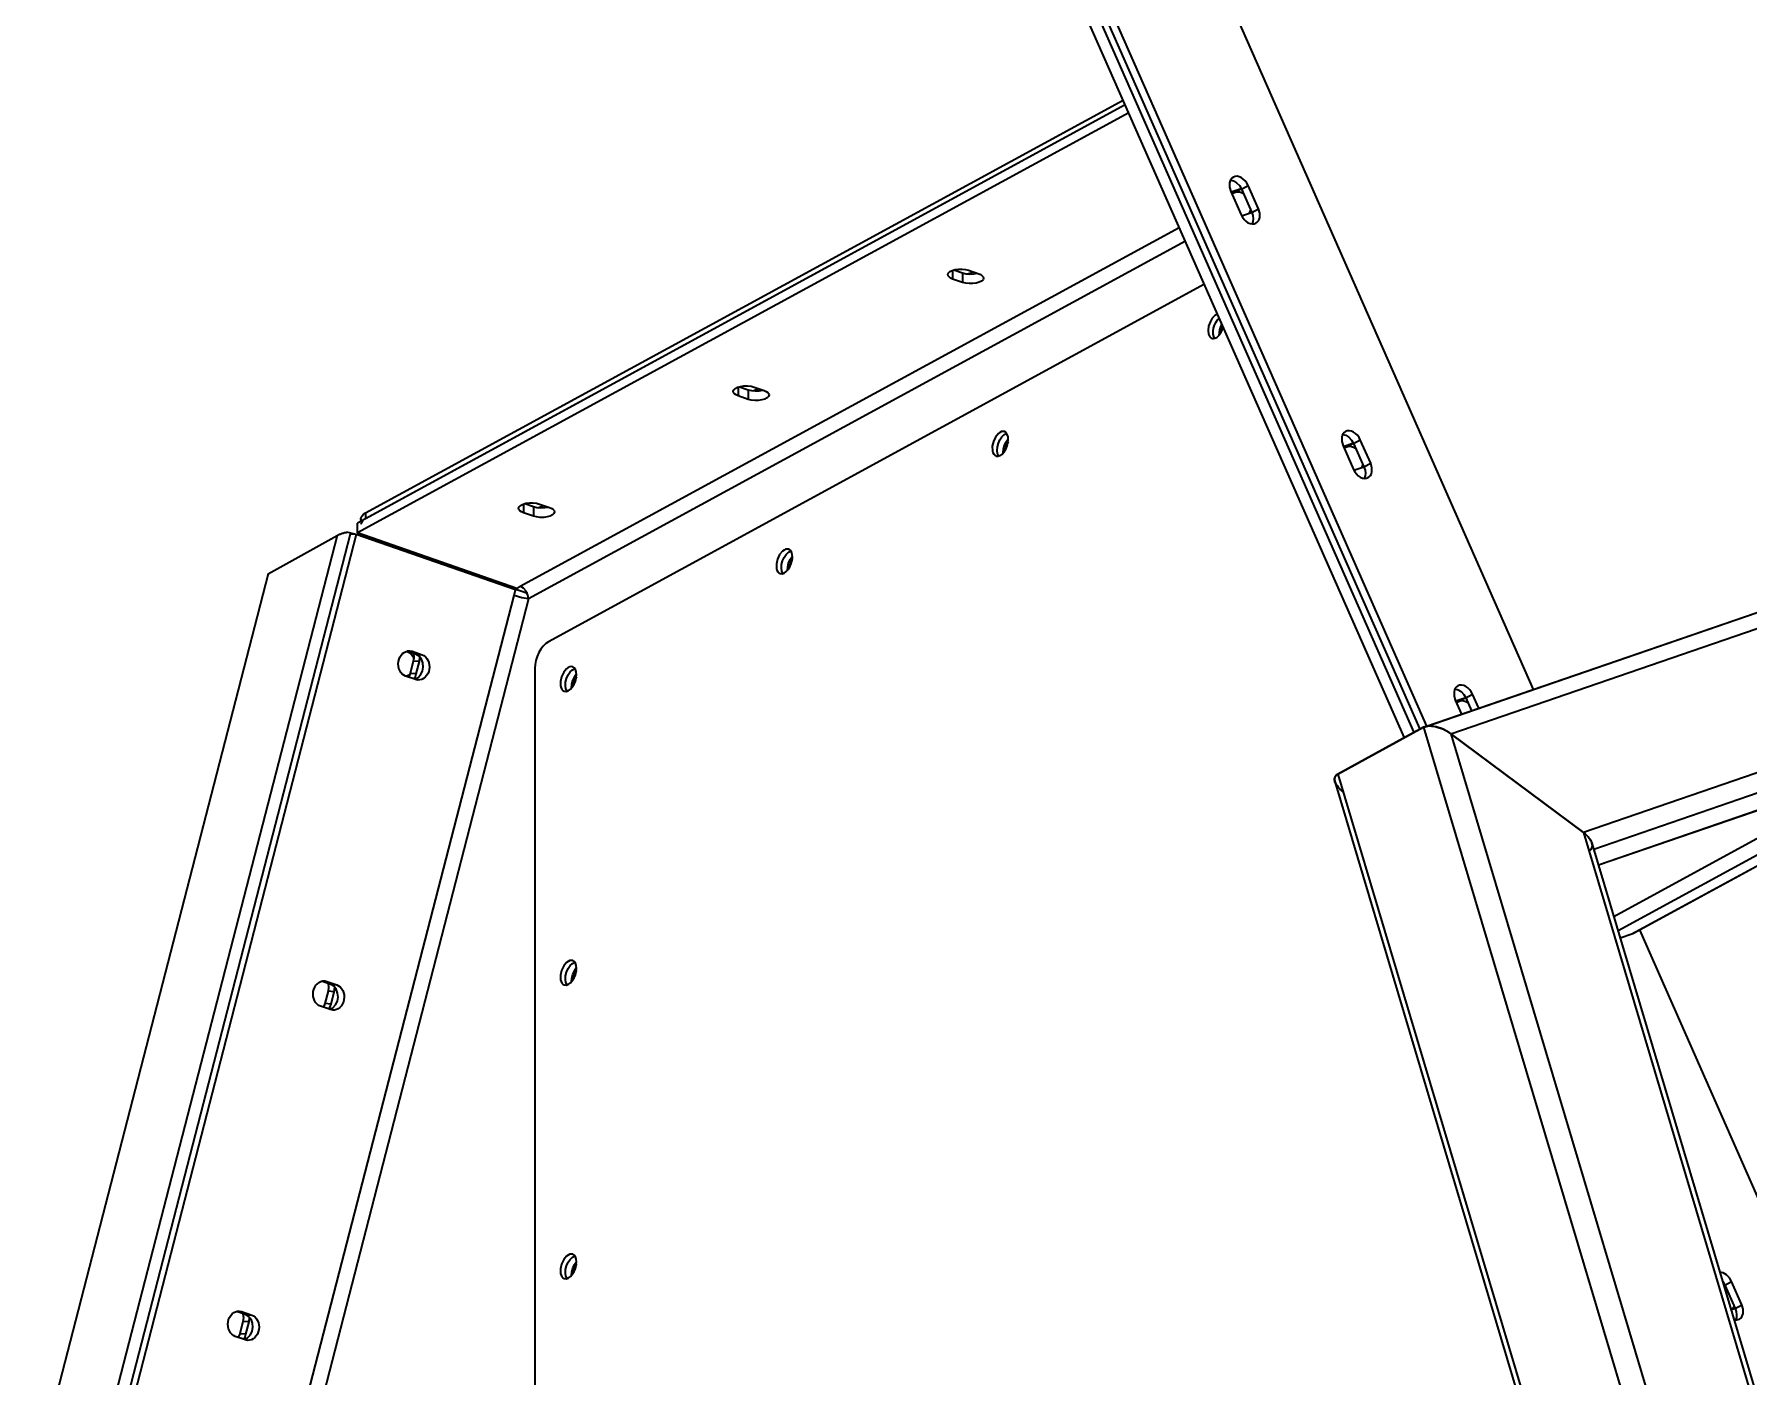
# Model space of a CAD drawing. Header units: millimetres. Extents: x 0 to 594, y 0 to 420.
# Drawn here: x 204.99 to 220.96, y 333.1 to 345.61 of the extents above; entities that cross this region are included whole.
import ezdxf

# ---------------------------------------------------------------- set-up
doc = ezdxf.new("R2010")
doc.units = ezdxf.units.MM

msp = doc.modelspace()

# ---------------------------------------------------------------- linework, layer by layer
at = {"color": 1, "lineweight": 35}
for p, q in [((217.849, 339.107), (208.867, 359.467)), ((217.903, 339.137), (208.951, 359.43)), ((217.967, 339.166), (209.013, 359.464)), ((217.757, 339.057), (209.227, 358.394)), ((215.522, 347.296), (218.958, 339.507)), ((215.156, 344.953), (208.002, 341.056)), ((215.188, 344.881), (208.002, 340.966)), ((208.078, 341.152), (215.137, 344.997)), ((215.156, 344.953), (208.078, 341.098)), ((216.133, 344.245), (216.128, 344.227)), ((216.128, 344.227), (216.128, 344.188)), ((216.14, 344.26), (216.133, 344.245)), ((216.137, 344.254), (216.166, 344.246)), ((216.15, 344.272), (216.14, 344.26)), ((216.163, 344.281), (216.15, 344.272)), ((216.179, 344.287), (216.163, 344.281)), ((216.166, 344.246), (216.194, 344.228)), ((216.198, 344.288), (216.179, 344.287)), ((216.194, 344.228), (216.219, 344.201)), ((216.218, 344.284), (216.198, 344.288)), ((216.237, 344.276), (216.218, 344.284)), ((216.256, 344.262), (216.237, 344.276)), ((216.274, 344.245), (216.256, 344.262)), ((216.288, 344.225), (216.274, 344.245)), ((216.3, 344.203), (216.288, 344.225)), ((216.128, 344.188), (216.14, 344.148)), ((216.14, 344.148), (216.236, 343.929)), ((216.237, 344.171), (216.143, 344.139)), ((216.148, 344.128), (216.184, 344.14)), ((216.238, 344.17), (216.184, 344.14)), ((216.184, 344.14), (216.201, 344.144)), ((216.201, 344.144), (216.219, 344.142)), ((216.219, 344.201), (216.238, 344.169)), ((216.219, 344.142), (216.238, 344.137)), ((216.238, 344.169), (216.3, 344.203)), ((216.238, 344.169), (216.334, 343.95)), ((216.238, 344.137), (216.257, 344.127)), ((216.397, 343.984), (216.3, 344.203)), ((216.236, 343.929), (216.248, 343.907)), ((216.24, 343.92), (216.333, 343.952)), ((216.248, 343.907), (216.263, 343.887)), ((216.318, 343.959), (216.31, 343.945)), ((216.323, 343.975), (216.318, 343.959)), ((216.334, 343.95), (216.397, 343.984)), ((216.334, 343.95), (216.344, 343.922)), ((216.344, 343.922), (216.348, 343.893)), ((216.409, 343.944), (216.397, 343.984)), ((216.404, 343.887), (216.409, 343.905)), ((216.409, 343.905), (216.409, 343.944)), ((209.519, 340.468), (215.659, 343.812)), ((216.263, 343.887), (216.28, 343.87)), ((216.28, 343.87), (216.299, 343.856)), ((216.299, 343.856), (216.319, 343.848)), ((216.319, 343.848), (216.339, 343.844)), ((216.345, 343.867), (216.337, 343.844)), ((216.339, 343.844), (216.357, 343.845)), ((216.348, 343.893), (216.345, 343.867)), ((216.357, 343.845), (216.374, 343.851)), ((216.374, 343.851), (216.386, 343.86)), ((216.386, 343.86), (216.397, 343.872)), ((216.397, 343.872), (216.404, 343.887)), ((215.716, 343.683), (209.597, 340.35)), ((215.893, 343.282), (209.781, 339.952)), ((213.503, 343.372), (213.507, 343.387)), ((213.506, 343.361), (213.503, 343.372)), ((213.514, 343.35), (213.506, 343.361)), ((213.507, 343.387), (213.521, 343.4)), ((213.529, 343.34), (213.514, 343.35)), ((213.521, 343.4), (213.543, 343.411)), ((213.548, 343.331), (213.529, 343.34)), ((213.543, 343.411), (213.571, 343.419)), ((213.548, 343.413), (213.548, 343.331)), ((213.641, 343.299), (213.548, 343.331)), ((213.56, 343.417), (213.641, 343.389)), ((213.571, 343.419), (213.603, 343.424)), ((213.603, 343.424), (213.636, 343.424)), ((213.636, 343.424), (213.669, 343.421)), ((213.641, 343.389), (213.673, 343.381)), ((213.641, 343.389), (213.641, 343.299)), ((213.67, 343.291), (213.641, 343.299)), ((213.669, 343.421), (213.697, 343.413)), ((213.703, 343.288), (213.67, 343.291)), ((213.673, 343.381), (213.708, 343.377)), ((213.686, 343.379), (213.726, 343.393)), ((213.697, 343.413), (213.791, 343.38)), ((213.736, 343.288), (213.703, 343.288)), ((213.708, 343.377), (213.745, 343.379)), ((213.726, 343.393), (213.726, 343.403)), ((213.726, 343.393), (213.737, 343.399)), ((213.768, 343.293), (213.736, 343.288)), ((213.745, 343.379), (213.778, 343.385)), ((213.796, 343.301), (213.768, 343.293)), ((213.791, 343.38), (213.81, 343.372)), ((213.818, 343.312), (213.796, 343.301)), ((213.81, 343.372), (213.824, 343.362)), ((213.832, 343.325), (213.818, 343.312)), ((213.824, 343.362), (213.833, 343.351)), ((213.836, 343.34), (213.832, 343.325)), ((213.833, 343.351), (213.836, 343.34)), ((215.966, 342.965), (215.946, 342.93)), ((215.99, 342.991), (215.966, 342.965)), ((216.015, 343.005), (215.99, 342.991)), ((215.999, 342.927), (216.014, 342.95)), ((216.014, 342.95), (216.031, 342.969)), ((215.933, 342.891), (215.928, 342.852)), ((215.928, 342.852), (215.932, 342.818)), ((215.932, 342.818), (215.944, 342.792)), ((215.946, 342.93), (215.933, 342.891)), ((215.944, 342.792), (215.953, 342.783)), ((215.975, 342.844), (215.979, 342.872)), ((215.975, 342.818), (215.975, 342.844)), ((215.98, 342.796), (215.975, 342.818)), ((215.979, 342.872), (215.987, 342.901)), ((215.989, 342.778), (215.98, 342.796)), ((215.987, 342.901), (215.999, 342.927)), ((215.992, 342.779), (216.008, 342.786)), ((216.008, 342.786), (216.023, 342.799)), ((216.023, 342.799), (216.038, 342.815)), ((216.032, 342.807), (216.033, 342.832)), ((216.033, 342.832), (216.038, 342.859)), ((216.038, 342.859), (216.046, 342.885)), ((216.038, 342.815), (216.051, 342.835)), ((216.046, 342.885), (216.057, 342.909)), ((216.053, 342.861), (216.047, 342.829)), ((216.051, 342.835), (216.07, 342.881)), ((216.065, 342.892), (216.053, 342.861)), ((215.953, 342.783), (215.963, 342.778)), ((215.963, 342.778), (215.977, 342.776)), ((215.977, 342.776), (215.992, 342.779)), ((211.508, 342.298), (211.522, 342.311)), ((211.522, 342.311), (211.544, 342.322)), ((211.544, 342.322), (211.572, 342.331)), ((211.549, 342.324), (211.549, 342.243)), ((211.561, 342.328), (211.642, 342.3)), ((211.572, 342.331), (211.603, 342.335)), ((211.603, 342.335), (211.637, 342.335)), ((211.637, 342.335), (211.67, 342.332)), ((211.67, 342.332), (211.698, 342.324)), ((211.698, 342.324), (211.792, 342.292)), ((211.727, 342.304), (211.727, 342.314)), ((211.727, 342.304), (211.738, 342.31)), ((211.503, 342.283), (211.508, 342.298)), ((211.506, 342.272), (211.503, 342.283)), ((211.515, 342.261), (211.506, 342.272)), ((211.53, 342.251), (211.515, 342.261)), ((211.549, 342.243), (211.53, 342.251)), ((211.642, 342.21), (211.549, 342.243)), ((211.642, 342.3), (211.674, 342.292)), ((211.642, 342.3), (211.642, 342.21)), ((211.671, 342.202), (211.642, 342.21)), ((211.704, 342.199), (211.671, 342.202)), ((211.674, 342.292), (211.709, 342.289)), ((211.687, 342.29), (211.727, 342.304)), ((211.737, 342.199), (211.704, 342.199)), ((211.709, 342.289), (211.746, 342.29)), ((211.769, 342.204), (211.737, 342.199)), ((211.746, 342.29), (211.779, 342.296)), ((211.797, 342.212), (211.769, 342.204)), ((211.792, 342.292), (211.811, 342.283)), ((211.819, 342.223), (211.797, 342.212)), ((211.811, 342.283), (211.825, 342.273)), ((211.832, 342.236), (211.819, 342.223)), ((211.825, 342.273), (211.834, 342.262)), ((211.837, 342.251), (211.832, 342.236)), ((211.834, 342.262), (211.837, 342.251)), ((213.947, 341.859), (213.927, 341.818)), ((213.974, 341.891), (213.947, 341.859)), ((213.989, 341.902), (213.974, 341.891)), ((213.974, 341.801), (213.989, 341.834)), ((214.003, 341.909), (213.989, 341.902)), ((213.989, 341.834), (214.007, 341.861)), ((214.017, 341.911), (214.003, 341.909)), ((214.007, 341.861), (214.029, 341.881)), ((214.031, 341.909), (214.017, 341.911)), ((214.029, 341.881), (214.051, 341.893)), ((214.045, 341.9), (214.031, 341.909)), ((214.057, 341.884), (214.045, 341.9)), ((214.047, 341.815), (214.066, 341.843)), ((214.064, 341.862), (214.057, 341.884)), ((214.063, 341.806), (214.066, 341.836)), ((214.066, 341.836), (214.064, 341.862)), ((217.174, 341.857), (217.173, 341.818)), ((217.178, 341.874), (217.174, 341.857)), ((217.186, 341.889), (217.178, 341.874)), ((217.182, 341.883), (217.212, 341.876)), ((217.196, 341.901), (217.186, 341.889)), ((217.208, 341.91), (217.196, 341.901)), ((217.225, 341.916), (217.208, 341.91)), ((217.212, 341.876), (217.24, 341.857)), ((217.244, 341.918), (217.225, 341.916)), ((217.24, 341.857), (217.265, 341.831)), ((217.263, 341.914), (217.244, 341.918)), ((217.283, 341.905), (217.263, 341.914)), ((217.265, 341.831), (217.284, 341.799)), ((217.302, 341.892), (217.283, 341.905)), ((217.284, 341.799), (217.346, 341.833)), ((217.319, 341.875), (217.302, 341.892)), ((217.334, 341.855), (217.319, 341.875)), ((217.346, 341.833), (217.334, 341.855)), ((217.443, 341.614), (217.346, 341.833)), ((213.927, 341.818), (213.917, 341.773)), ((213.917, 341.773), (213.918, 341.731)), ((213.918, 341.731), (213.923, 341.714)), ((213.923, 341.714), (213.93, 341.699)), ((213.93, 341.699), (213.94, 341.689)), ((213.94, 341.689), (213.952, 341.682)), ((213.952, 341.682), (213.97, 341.68)), ((213.963, 341.734), (213.965, 341.767)), ((213.967, 341.705), (213.963, 341.734)), ((213.965, 341.767), (213.974, 341.801)), ((213.978, 341.682), (213.967, 341.705)), ((213.97, 341.68), (213.989, 341.686)), ((213.989, 341.686), (214.009, 341.7)), ((214.009, 341.7), (214.028, 341.721)), ((214.02, 341.712), (214.023, 341.746)), ((214.023, 341.746), (214.032, 341.781)), ((214.028, 341.721), (214.043, 341.747)), ((214.032, 341.781), (214.047, 341.815)), ((214.045, 341.777), (214.036, 341.733)), ((214.043, 341.747), (214.056, 341.776)), ((214.065, 341.816), (214.045, 341.777)), ((214.056, 341.776), (214.063, 341.806)), ((217.173, 341.818), (217.185, 341.777)), ((217.185, 341.777), (217.282, 341.558)), ((217.282, 341.801), (217.189, 341.769)), ((217.194, 341.758), (217.229, 341.77)), ((217.283, 341.799), (217.229, 341.77)), ((217.229, 341.77), (217.246, 341.773)), ((217.246, 341.773), (217.265, 341.772)), ((217.265, 341.772), (217.284, 341.766)), ((217.284, 341.799), (217.38, 341.58)), ((217.284, 341.766), (217.302, 341.756)), ((217.282, 341.558), (217.294, 341.536)), ((217.286, 341.55), (217.379, 341.582)), ((217.294, 341.536), (217.309, 341.516)), ((217.309, 341.516), (217.326, 341.499)), ((217.364, 341.588), (217.356, 341.574)), ((217.369, 341.605), (217.364, 341.588)), ((217.38, 341.58), (217.443, 341.614)), ((217.38, 341.58), (217.39, 341.551)), ((217.39, 341.551), (217.393, 341.523)), ((217.393, 341.523), (217.391, 341.496)), ((217.442, 341.502), (217.45, 341.517)), ((217.454, 341.573), (217.443, 341.614)), ((217.45, 341.517), (217.454, 341.534)), ((217.454, 341.534), (217.454, 341.573)), ((217.326, 341.499), (217.345, 341.486)), ((217.345, 341.486), (217.365, 341.477)), ((217.365, 341.477), (217.384, 341.473)), ((217.391, 341.496), (217.383, 341.474)), ((217.384, 341.473), (217.403, 341.475)), ((217.403, 341.475), (217.42, 341.481)), ((217.42, 341.481), (217.432, 341.49)), ((217.432, 341.49), (217.442, 341.502)), ((209.504, 341.195), (209.509, 341.209)), ((209.507, 341.183), (209.504, 341.195)), ((209.509, 341.209), (209.523, 341.222)), ((209.523, 341.222), (209.545, 341.234)), ((209.545, 341.234), (209.572, 341.242)), ((209.549, 341.235), (209.549, 341.154)), ((209.562, 341.239), (209.643, 341.211)), ((209.572, 341.242), (209.604, 341.246)), ((209.604, 341.246), (209.638, 341.247)), ((209.638, 341.247), (209.671, 341.243)), ((209.643, 341.211), (209.675, 341.203)), ((209.643, 341.211), (209.643, 341.121)), ((209.671, 341.243), (209.699, 341.235)), ((209.675, 341.203), (209.71, 341.2)), ((209.688, 341.201), (209.728, 341.215)), ((209.699, 341.235), (209.793, 341.203)), ((209.71, 341.2), (209.747, 341.201)), ((209.728, 341.215), (209.728, 341.226)), ((209.728, 341.215), (209.739, 341.222)), ((209.747, 341.201), (209.78, 341.207)), ((209.793, 341.203), (209.812, 341.194)), ((209.812, 341.194), (209.826, 341.185)), ((208.002, 340.966), (208.002, 341.056)), ((208.034, 341.097), (208.037, 341.112)), ((208.039, 341.077), (208.034, 341.097)), ((208.034, 341.097), (208.034, 341.074)), ((208.037, 341.058), (208.034, 341.043)), ((208.037, 341.112), (208.045, 341.126)), ((208.045, 341.072), (208.037, 341.058)), ((208.045, 341.126), (208.059, 341.14)), ((208.059, 341.086), (208.045, 341.072)), ((208.059, 341.14), (208.078, 341.152)), ((208.078, 341.098), (208.059, 341.086)), ((208.078, 341.152), (208.078, 341.098)), ((209.516, 341.172), (209.507, 341.183)), ((209.531, 341.162), (209.516, 341.172)), ((209.549, 341.154), (209.531, 341.162)), ((209.643, 341.121), (209.549, 341.154)), ((209.672, 341.114), (209.643, 341.121)), ((209.705, 341.11), (209.672, 341.114)), ((209.738, 341.11), (209.705, 341.11)), ((209.77, 341.115), (209.738, 341.11)), ((209.798, 341.123), (209.77, 341.115)), ((209.82, 341.134), (209.798, 341.123)), ((209.833, 341.147), (209.82, 341.134)), ((209.826, 341.185), (209.835, 341.174)), ((209.838, 341.162), (209.833, 341.147)), ((209.835, 341.174), (209.838, 341.162)), ((207.814, 340.942), (205.496, 331.96)), ((207.934, 340.955), (205.603, 331.923)), ((207.991, 340.951), (205.657, 331.904)), ((207.172, 340.585), (207.814, 340.942)), ((207.814, 340.942), (207.819, 340.945)), ((207.819, 340.945), (207.824, 340.947)), ((207.824, 340.947), (207.83, 340.95)), ((207.83, 340.95), (207.836, 340.953)), ((207.836, 340.953), (207.842, 340.955)), ((207.842, 340.955), (207.848, 340.958)), ((207.848, 340.958), (207.854, 340.96)), ((207.854, 340.96), (207.861, 340.962)), ((207.861, 340.962), (207.868, 340.964)), ((207.868, 340.964), (207.874, 340.966)), ((207.874, 340.966), (207.881, 340.968)), ((207.881, 340.968), (207.888, 340.97)), ((207.888, 340.97), (207.896, 340.971)), ((207.896, 340.971), (207.903, 340.973)), ((208.002, 340.949), (207.903, 340.973)), ((207.991, 340.951), (207.934, 340.955)), ((209.475, 340.434), (207.991, 340.951)), ((209.486, 340.449), (208.002, 340.966)), ((208.095, 340.921), (208.002, 340.949)), ((208.026, 340.943), (208.034, 340.955)), ((208.062, 340.932), (208.07, 340.943)), ((208.094, 340.915), (208.095, 340.921)), ((209.586, 340.402), (208.095, 340.921)), ((211.916, 340.722), (211.906, 340.677)), ((211.936, 340.764), (211.916, 340.722)), ((211.962, 340.796), (211.936, 340.764)), ((211.977, 340.806), (211.962, 340.796)), ((211.963, 340.706), (211.977, 340.738)), ((211.992, 340.813), (211.977, 340.806)), ((211.977, 340.738), (211.996, 340.766)), ((212.006, 340.815), (211.992, 340.813)), ((211.996, 340.766), (212.017, 340.786)), ((212.019, 340.813), (212.006, 340.815)), ((212.017, 340.786), (212.04, 340.797)), ((212.034, 340.804), (212.019, 340.813)), ((212.02, 340.686), (212.035, 340.719)), ((212.053, 340.721), (212.033, 340.681)), ((212.045, 340.788), (212.034, 340.804)), ((212.035, 340.719), (212.054, 340.747)), ((212.044, 340.68), (212.052, 340.711)), ((212.052, 340.766), (212.045, 340.788)), ((212.055, 340.741), (212.052, 340.766)), ((212.052, 340.711), (212.055, 340.741)), ((207.172, 340.585), (204.992, 332.136)), ((211.906, 340.677), (211.907, 340.635)), ((211.907, 340.635), (211.911, 340.618)), ((211.911, 340.618), (211.919, 340.604)), ((211.919, 340.604), (211.928, 340.593)), ((211.928, 340.593), (211.94, 340.586)), ((211.94, 340.586), (211.958, 340.585)), ((211.952, 340.638), (211.954, 340.671)), ((211.956, 340.609), (211.952, 340.638)), ((211.954, 340.671), (211.963, 340.706)), ((211.966, 340.586), (211.956, 340.609)), ((211.958, 340.585), (211.978, 340.591)), ((211.978, 340.591), (211.998, 340.605)), ((211.998, 340.605), (212.016, 340.625)), ((212.009, 340.616), (212.011, 340.65)), ((212.011, 340.65), (212.02, 340.686)), ((212.016, 340.625), (212.032, 340.651)), ((212.033, 340.681), (212.024, 340.638)), ((212.032, 340.651), (212.044, 340.68)), ((209.462, 340.382), (209.475, 340.434)), ((209.519, 340.468), (209.486, 340.449)), ((209.549, 340.45), (209.519, 340.468)), ((209.574, 340.422), (209.549, 340.45)), ((209.591, 340.387), (209.574, 340.422)), ((217.949, 339.16), (221.83, 340.495)), ((217.964, 339.164), (221.818, 340.49)), ((218.19, 339.094), (221.982, 340.399)), ((206.868, 330.33), (209.462, 340.382)), ((209.597, 340.35), (207, 330.285)), ((209.534, 340.361), (209.462, 340.382)), ((209.597, 340.35), (209.534, 340.361)), ((209.597, 340.35), (209.591, 340.387)), ((219.747, 337.261), (225.143, 340.2)), ((219.877, 337.23), (225.179, 340.118)), ((219.886, 337.234), (225.179, 340.117)), ((209.733, 339.912), (209.711, 339.884)), ((209.756, 339.935), (209.733, 339.912)), ((209.781, 339.952), (209.756, 339.935)), ((208.383, 339.746), (208.385, 339.768)), ((208.385, 339.768), (208.39, 339.789)), ((208.39, 339.789), (208.398, 339.809)), ((208.398, 339.809), (208.409, 339.826)), ((208.409, 339.826), (208.422, 339.841)), ((208.422, 339.841), (208.438, 339.853)), ((208.438, 339.853), (208.455, 339.862)), ((208.455, 339.862), (208.472, 339.866)), ((208.46, 339.863), (208.466, 339.861)), ((208.547, 339.835), (208.462, 339.864)), ((208.466, 339.861), (208.485, 339.851)), ((208.471, 339.861), (208.466, 339.861)), ((208.47, 339.866), (208.511, 339.863)), ((208.472, 339.866), (208.49, 339.867)), ((208.485, 339.851), (208.503, 339.836)), ((208.49, 339.867), (208.511, 339.863)), ((208.523, 339.772), (208.494, 339.656)), ((208.503, 339.836), (208.517, 339.817)), ((208.511, 339.863), (208.604, 339.83)), ((208.517, 339.817), (208.527, 339.794)), ((208.528, 339.807), (208.523, 339.772)), ((208.581, 339.767), (208.523, 339.772)), ((208.524, 339.843), (208.528, 339.807)), ((208.576, 339.818), (208.547, 339.835)), ((208.547, 339.835), (208.604, 339.83)), ((208.551, 339.652), (208.581, 339.767)), ((208.598, 339.79), (208.576, 339.818)), ((208.581, 339.767), (208.585, 339.808)), ((208.612, 339.755), (208.598, 339.79)), ((208.604, 339.83), (208.621, 339.822)), ((208.615, 339.716), (208.612, 339.755)), ((208.621, 339.822), (208.636, 339.811)), ((208.636, 339.811), (208.649, 339.796)), ((208.649, 339.796), (208.659, 339.779)), ((208.659, 339.779), (208.667, 339.759)), ((208.667, 339.759), (208.672, 339.738)), ((209.665, 339.778), (209.658, 339.74)), ((209.677, 339.815), (209.665, 339.778)), ((209.692, 339.851), (209.677, 339.815)), ((209.711, 339.884), (209.692, 339.851)), ((208.384, 339.724), (208.383, 339.746)), ((208.389, 339.703), (208.384, 339.724)), ((208.396, 339.683), (208.389, 339.703)), ((208.407, 339.666), (208.396, 339.683)), ((208.42, 339.651), (208.407, 339.666)), ((208.435, 339.64), (208.42, 339.651)), ((208.451, 339.632), (208.435, 339.64)), ((208.545, 339.599), (208.451, 339.632)), ((208.475, 339.637), (208.458, 339.63)), ((208.491, 339.649), (208.475, 339.637)), ((208.494, 339.656), (208.481, 339.625)), ((208.551, 339.652), (208.494, 339.656)), ((208.529, 339.605), (208.542, 339.627)), ((208.536, 339.602), (208.567, 339.617)), ((208.542, 339.627), (208.551, 339.652)), ((208.565, 339.595), (208.545, 339.599)), ((208.583, 339.596), (208.565, 339.595)), ((208.567, 339.617), (208.591, 339.643)), ((208.601, 339.6), (208.583, 339.596)), ((208.591, 339.643), (208.608, 339.677)), ((208.618, 339.609), (208.601, 339.6)), ((208.608, 339.677), (208.615, 339.716)), ((208.633, 339.621), (208.618, 339.609)), ((208.647, 339.636), (208.633, 339.621)), ((208.658, 339.653), (208.647, 339.636)), ((208.666, 339.673), (208.658, 339.653)), ((208.671, 339.694), (208.666, 339.673)), ((208.673, 339.716), (208.671, 339.694)), ((208.672, 339.738), (208.673, 339.716)), ((209.658, 339.74), (209.656, 339.704)), ((209.656, 339.704), (209.656, 330.981)), ((209.904, 339.626), (209.894, 339.581)), ((209.924, 339.668), (209.904, 339.626)), ((209.951, 339.7), (209.924, 339.668)), ((209.942, 339.576), (209.951, 339.61)), ((209.965, 339.711), (209.951, 339.7)), ((209.951, 339.61), (209.966, 339.642)), ((209.98, 339.717), (209.965, 339.711)), ((209.966, 339.642), (209.984, 339.67)), ((209.994, 339.72), (209.98, 339.717)), ((209.984, 339.67), (210.006, 339.69)), ((210.008, 339.717), (209.994, 339.72)), ((210.006, 339.69), (210.028, 339.701)), ((210.022, 339.708), (210.008, 339.717)), ((210.009, 339.59), (210.024, 339.623)), ((210.034, 339.692), (210.022, 339.708)), ((210.042, 339.625), (210.022, 339.585)), ((210.024, 339.623), (210.043, 339.652)), ((210.033, 339.585), (210.04, 339.615)), ((210.041, 339.671), (210.034, 339.692)), ((210.04, 339.615), (210.043, 339.645)), ((210.043, 339.645), (210.041, 339.671)), ((209.894, 339.581), (209.895, 339.54)), ((209.895, 339.54), (209.9, 339.522)), ((209.9, 339.522), (209.907, 339.508)), ((209.907, 339.508), (209.917, 339.497)), ((209.917, 339.497), (209.929, 339.491)), ((209.929, 339.491), (209.947, 339.489)), ((209.94, 339.542), (209.942, 339.576)), ((209.944, 339.513), (209.94, 339.542)), ((209.955, 339.491), (209.944, 339.513)), ((209.947, 339.489), (209.966, 339.495)), ((209.966, 339.495), (209.986, 339.509)), ((209.986, 339.509), (210.004, 339.53)), ((209.997, 339.52), (210, 339.555)), ((210, 339.555), (210.009, 339.59)), ((210.004, 339.53), (210.02, 339.555)), ((210.022, 339.585), (210.013, 339.542)), ((210.02, 339.555), (210.033, 339.585)), ((218.224, 339.504), (218.219, 339.486)), ((218.219, 339.486), (218.219, 339.448)), ((218.219, 339.448), (218.231, 339.407)), ((218.231, 339.519), (218.224, 339.504)), ((218.228, 339.513), (218.257, 339.505)), ((218.242, 339.531), (218.231, 339.519)), ((218.254, 339.54), (218.242, 339.531)), ((218.271, 339.546), (218.254, 339.54)), ((218.257, 339.505), (218.286, 339.487)), ((218.289, 339.547), (218.271, 339.546)), ((218.286, 339.487), (218.31, 339.46)), ((218.309, 339.543), (218.289, 339.547)), ((218.329, 339.535), (218.309, 339.543)), ((218.31, 339.46), (218.329, 339.428)), ((218.348, 339.522), (218.329, 339.535)), ((218.329, 339.428), (218.392, 339.462)), ((218.365, 339.505), (218.348, 339.522)), ((218.38, 339.484), (218.365, 339.505)), ((218.392, 339.462), (218.38, 339.484)), ((218.449, 339.332), (218.392, 339.462)), ((218.231, 339.407), (218.288, 339.277)), ((218.328, 339.43), (218.235, 339.398)), ((218.24, 339.387), (218.275, 339.4)), ((218.329, 339.429), (218.275, 339.4)), ((218.275, 339.4), (218.292, 339.403)), ((218.292, 339.403), (218.31, 339.402)), ((218.31, 339.402), (218.329, 339.396)), ((218.329, 339.428), (218.382, 339.309)), ((218.329, 339.396), (218.348, 339.386)), ((217.936, 339.155), (217.136, 338.719)), ((217.136, 338.719), (217.936, 339.155)), ((217.948, 339.16), (217.936, 339.155)), ((217.936, 339.155), (217.937, 339.155)), ((217.936, 339.155), (221.603, 326.865)), ((217.937, 339.155), (217.938, 339.156)), ((217.938, 339.156), (217.939, 339.156)), ((217.939, 339.156), (217.94, 339.157)), ((217.939, 339.156), (217.939, 339.156)), ((217.94, 339.157), (217.941, 339.157)), ((217.941, 339.157), (217.942, 339.158)), ((217.942, 339.158), (217.943, 339.158)), ((217.943, 339.158), (217.944, 339.158)), ((217.944, 339.158), (217.945, 339.159)), ((217.945, 339.159), (217.946, 339.159)), ((217.946, 339.159), (217.947, 339.16)), ((217.947, 339.16), (217.948, 339.16)), ((217.962, 339.164), (217.948, 339.16)), ((217.948, 339.16), (217.949, 339.16)), ((217.949, 339.16), (217.962, 339.164)), ((217.978, 339.166), (217.962, 339.164)), ((217.962, 339.164), (217.976, 339.166)), ((217.976, 339.166), (217.992, 339.167)), ((217.995, 339.167), (217.978, 339.166)), ((217.992, 339.167), (218.008, 339.166)), ((218.013, 339.166), (217.995, 339.167)), ((218.008, 339.166), (218.026, 339.164)), ((218.032, 339.163), (218.013, 339.166)), ((218.026, 339.164), (218.044, 339.161)), ((218.052, 339.159), (218.032, 339.163)), ((218.044, 339.161), (218.063, 339.157)), ((218.072, 339.154), (218.052, 339.159)), ((218.063, 339.157), (218.082, 339.151)), ((218.093, 339.147), (218.072, 339.154)), ((218.082, 339.151), (218.101, 339.144)), ((218.113, 339.139), (218.093, 339.147)), ((218.101, 339.144), (218.12, 339.136)), ((218.134, 339.129), (218.113, 339.139)), ((218.12, 339.136), (218.138, 339.127)), ((218.153, 339.118), (218.134, 339.129)), ((218.138, 339.127), (218.156, 339.117)), ((218.172, 339.107), (218.153, 339.118)), ((218.156, 339.117), (218.174, 339.106)), ((222.497, 339.232), (219.424, 338.174)), ((218.19, 339.094), (218.172, 339.107)), ((218.174, 339.106), (218.19, 339.094)), ((219.424, 338.174), (218.19, 339.094)), ((218.19, 339.094), (219.424, 338.174)), ((218.19, 339.094), (221.825, 326.911)), ((219.521, 338.02), (222.462, 339.031)), ((217.108, 338.685), (217.107, 338.679)), ((217.107, 338.674), (217.108, 338.685)), ((217.107, 338.679), (217.107, 338.674)), ((217.107, 338.674), (217.107, 338.668)), ((217.107, 338.662), (217.107, 338.674)), ((217.107, 338.668), (217.107, 338.662)), ((217.107, 338.662), (217.109, 338.655)), ((217.11, 338.649), (217.107, 338.662)), ((217.108, 338.685), (217.112, 338.695)), ((217.11, 338.69), (217.108, 338.685)), ((217.109, 338.655), (217.11, 338.649)), ((217.112, 338.695), (217.11, 338.69)), ((217.11, 338.649), (217.113, 338.642)), ((217.115, 338.635), (217.11, 338.649)), ((217.11, 338.649), (220.763, 326.407)), ((217.112, 338.695), (217.118, 338.704)), ((217.115, 338.7), (217.112, 338.695)), ((217.113, 338.642), (217.115, 338.635)), ((217.118, 338.704), (217.115, 338.7)), ((217.115, 338.635), (217.119, 338.629)), ((217.122, 338.622), (217.115, 338.635)), ((217.118, 338.704), (217.126, 338.712)), ((217.122, 338.709), (217.118, 338.704)), ((217.126, 338.712), (217.122, 338.709)), ((217.126, 338.712), (217.136, 338.719)), ((217.131, 338.716), (217.126, 338.712)), ((217.136, 338.719), (217.131, 338.716)), ((217.136, 338.719), (220.803, 326.429)), ((217.119, 338.629), (217.122, 338.622)), ((217.122, 338.622), (217.127, 338.615)), ((217.132, 338.608), (217.122, 338.622)), ((217.127, 338.615), (217.132, 338.608)), ((217.132, 338.608), (217.137, 338.601)), ((217.143, 338.594), (217.132, 338.608)), ((217.137, 338.601), (217.143, 338.594)), ((217.143, 338.594), (217.149, 338.587)), ((217.155, 338.58), (217.143, 338.594)), ((217.149, 338.587), (217.155, 338.58)), ((217.155, 338.58), (217.162, 338.573)), ((217.17, 338.566), (217.155, 338.58)), ((217.162, 338.573), (217.17, 338.566)), ((217.17, 338.566), (217.178, 338.56)), ((217.186, 338.553), (217.17, 338.566)), ((217.178, 338.56), (217.186, 338.553)), ((219.564, 337.874), (221.662, 338.596)), ((219.565, 337.873), (221.65, 338.59)), ((219.432, 338.168), (219.424, 338.174)), ((219.424, 338.174), (219.44, 338.161)), ((219.424, 338.174), (222.892, 326.552)), ((219.441, 338.161), (219.432, 338.168)), ((219.44, 338.161), (219.456, 338.147)), ((219.449, 338.154), (219.441, 338.161)), ((219.456, 338.147), (219.449, 338.154)), ((219.708, 337.392), (221.308, 338.264)), ((219.463, 338.14), (219.456, 338.147)), ((219.456, 338.147), (219.469, 338.133)), ((219.47, 338.133), (219.463, 338.14)), ((219.469, 338.133), (219.481, 338.119)), ((219.476, 338.125), (219.47, 338.133)), ((219.482, 338.118), (219.476, 338.125)), ((219.488, 338.012), (219.478, 338.005)), ((219.478, 338.005), (219.483, 338.008)), ((219.481, 338.119), (219.491, 338.105)), ((219.487, 338.111), (219.482, 338.118)), ((219.483, 338.008), (219.488, 338.012)), ((219.491, 338.103), (219.487, 338.111)), ((219.496, 338.02), (219.488, 338.012)), ((219.488, 338.012), (219.492, 338.015)), ((219.491, 338.105), (219.498, 338.091)), ((219.495, 338.096), (219.491, 338.103)), ((219.492, 338.015), (219.496, 338.02)), ((219.499, 338.089), (219.495, 338.096)), ((219.502, 338.029), (219.496, 338.02)), ((219.496, 338.02), (219.499, 338.024)), ((219.498, 338.091), (219.504, 338.077)), ((219.502, 338.082), (219.499, 338.089)), ((219.499, 338.024), (219.502, 338.029)), ((219.504, 338.075), (219.502, 338.082)), ((219.506, 338.04), (219.502, 338.029)), ((219.502, 338.029), (219.504, 338.034)), ((219.504, 338.077), (219.507, 338.064)), ((219.506, 338.069), (219.504, 338.075)), ((219.504, 338.075), (222.948, 326.532)), ((219.504, 338.034), (219.506, 338.039)), ((219.507, 338.062), (219.506, 338.069)), ((219.508, 338.052), (219.506, 338.04)), ((219.506, 338.039), (219.507, 338.045)), ((219.507, 338.064), (219.508, 338.052)), ((219.508, 338.056), (219.507, 338.062)), ((219.507, 338.045), (219.508, 338.05)), ((219.508, 338.05), (219.508, 338.056)), ((219.768, 337.193), (219.877, 337.23)), ((219.877, 337.23), (219.886, 337.234)), ((219.886, 337.234), (219.895, 337.24)), ((219.946, 337.267), (221.777, 333.115)), ((209.904, 336.89), (209.894, 336.845)), ((209.924, 336.932), (209.904, 336.89)), ((209.951, 336.964), (209.924, 336.932)), ((209.965, 336.974), (209.951, 336.964)), ((209.951, 336.874), (209.966, 336.906)), ((209.98, 336.981), (209.965, 336.974)), ((209.966, 336.906), (209.984, 336.934)), ((209.994, 336.983), (209.98, 336.981)), ((209.984, 336.934), (210.006, 336.954)), ((210.008, 336.981), (209.994, 336.983)), ((210.006, 336.954), (210.028, 336.965)), ((210.022, 336.972), (210.008, 336.981)), ((210.009, 336.854), (210.024, 336.887)), ((210.034, 336.956), (210.022, 336.972)), ((210.042, 336.889), (210.022, 336.849)), ((210.024, 336.887), (210.043, 336.916)), ((210.033, 336.848), (210.04, 336.879)), ((210.041, 336.935), (210.034, 336.956)), ((210.04, 336.879), (210.043, 336.909)), ((210.043, 336.909), (210.041, 336.935)), ((207.596, 336.713), (207.604, 336.733)), ((207.604, 336.733), (207.615, 336.751)), ((207.615, 336.751), (207.629, 336.766)), ((207.629, 336.766), (207.644, 336.778)), ((207.644, 336.778), (207.661, 336.786)), ((207.661, 336.786), (207.679, 336.791)), ((207.753, 336.759), (207.668, 336.788)), ((207.676, 336.79), (207.717, 336.787)), ((207.679, 336.791), (207.697, 336.791)), ((207.697, 336.791), (207.717, 336.787)), ((207.717, 336.787), (207.811, 336.754)), ((207.73, 336.767), (207.734, 336.731)), ((207.734, 336.731), (207.73, 336.696)), ((207.782, 336.742), (207.753, 336.759)), ((207.753, 336.759), (207.811, 336.754)), ((207.805, 336.714), (207.782, 336.742)), ((207.787, 336.691), (207.792, 336.733)), ((207.811, 336.754), (207.827, 336.746)), ((207.827, 336.746), (207.842, 336.735)), ((207.842, 336.735), (207.855, 336.72)), ((207.855, 336.72), (207.866, 336.703)), ((209.894, 336.845), (209.895, 336.803)), ((209.895, 336.803), (209.9, 336.786)), ((209.9, 336.786), (209.907, 336.772)), ((209.907, 336.772), (209.917, 336.761)), ((209.917, 336.761), (209.929, 336.755)), ((209.929, 336.755), (209.947, 336.753)), ((209.94, 336.806), (209.942, 336.839)), ((209.944, 336.777), (209.94, 336.806)), ((209.942, 336.839), (209.951, 336.874)), ((209.955, 336.754), (209.944, 336.777)), ((209.947, 336.753), (209.966, 336.759)), ((209.966, 336.759), (209.986, 336.773)), ((209.986, 336.773), (210.004, 336.793)), ((209.997, 336.784), (210, 336.818)), ((210, 336.818), (210.009, 336.854)), ((210.004, 336.793), (210.02, 336.819)), ((210.022, 336.849), (210.013, 336.806)), ((210.02, 336.819), (210.033, 336.848)), ((207.589, 336.67), (207.591, 336.692)), ((207.59, 336.648), (207.589, 336.67)), ((207.595, 336.627), (207.59, 336.648)), ((207.591, 336.692), (207.596, 336.713)), ((207.602, 336.608), (207.595, 336.627)), ((207.613, 336.59), (207.602, 336.608)), ((207.626, 336.576), (207.613, 336.59)), ((207.641, 336.564), (207.626, 336.576)), ((207.658, 336.556), (207.641, 336.564)), ((207.751, 336.524), (207.658, 336.556)), ((207.7, 336.58), (207.686, 336.546)), ((207.73, 336.696), (207.7, 336.58)), ((207.757, 336.576), (207.7, 336.58)), ((207.787, 336.691), (207.73, 336.696)), ((207.748, 336.551), (207.757, 336.576)), ((207.757, 336.576), (207.787, 336.691)), ((207.773, 336.542), (207.798, 336.568)), ((207.798, 336.568), (207.815, 336.602)), ((207.818, 336.679), (207.805, 336.714)), ((207.815, 336.602), (207.822, 336.64)), ((207.822, 336.64), (207.818, 336.679)), ((207.853, 336.56), (207.839, 336.545)), ((207.864, 336.578), (207.853, 336.56)), ((207.872, 336.597), (207.864, 336.578)), ((207.866, 336.703), (207.873, 336.683)), ((207.877, 336.619), (207.872, 336.597)), ((207.873, 336.683), (207.878, 336.662)), ((207.879, 336.64), (207.877, 336.619)), ((207.878, 336.662), (207.879, 336.64)), ((207.735, 336.529), (207.748, 336.551)), ((207.743, 336.527), (207.773, 336.542)), ((207.772, 336.519), (207.751, 336.524)), ((207.79, 336.52), (207.772, 336.519)), ((207.807, 336.524), (207.79, 336.52)), ((207.824, 336.533), (207.807, 336.524)), ((207.839, 336.545), (207.824, 336.533)), ((209.924, 334.196), (209.904, 334.154)), ((209.951, 334.228), (209.924, 334.196)), ((209.965, 334.238), (209.951, 334.228)), ((209.951, 334.138), (209.966, 334.17)), ((209.98, 334.245), (209.965, 334.238)), ((209.966, 334.17), (209.984, 334.197)), ((209.994, 334.247), (209.98, 334.245)), ((209.984, 334.197), (210.006, 334.218)), ((210.008, 334.245), (209.994, 334.247)), ((210.006, 334.218), (210.028, 334.229)), ((210.022, 334.236), (210.008, 334.245)), ((210.034, 334.22), (210.022, 334.236)), ((210.024, 334.151), (210.043, 334.179)), ((210.041, 334.198), (210.034, 334.22)), ((210.04, 334.143), (210.043, 334.173)), ((210.043, 334.173), (210.041, 334.198)), ((209.904, 334.154), (209.894, 334.109)), ((209.894, 334.109), (209.895, 334.067)), ((209.895, 334.067), (209.9, 334.05)), ((209.9, 334.05), (209.907, 334.036)), ((209.907, 334.036), (209.917, 334.025)), ((209.917, 334.025), (209.929, 334.018)), ((209.929, 334.018), (209.947, 334.017)), ((209.94, 334.07), (209.942, 334.103)), ((209.944, 334.041), (209.94, 334.07)), ((209.942, 334.103), (209.951, 334.138)), ((209.955, 334.018), (209.944, 334.041)), ((209.947, 334.017), (209.966, 334.023)), ((209.966, 334.023), (209.986, 334.037)), ((209.986, 334.037), (210.004, 334.057)), ((209.997, 334.048), (210, 334.082)), ((210, 334.082), (210.009, 334.118)), ((210.004, 334.057), (210.02, 334.083)), ((210.009, 334.118), (210.024, 334.151)), ((210.022, 334.113), (210.013, 334.07)), ((210.02, 334.083), (210.033, 334.112)), ((210.042, 334.153), (210.022, 334.113)), ((210.033, 334.112), (210.04, 334.143)), ((220.728, 334.071), (220.697, 334.077)), ((220.758, 334.053), (220.728, 334.071)), ((220.785, 334.026), (220.758, 334.053)), ((220.805, 333.992), (220.785, 334.026)), ((220.723, 333.991), (220.742, 333.958)), ((220.741, 333.96), (220.733, 333.957)), ((220.742, 333.959), (220.734, 333.954)), ((220.742, 333.958), (220.805, 333.992)), ((220.742, 333.958), (220.839, 333.739)), ((220.742, 333.926), (220.761, 333.915)), ((220.901, 333.773), (220.805, 333.992)), ((206.822, 333.675), (206.835, 333.69)), ((206.835, 333.69), (206.851, 333.702)), ((206.851, 333.702), (206.867, 333.71)), ((206.867, 333.71), (206.885, 333.715)), ((206.96, 333.683), (206.875, 333.713)), ((206.882, 333.714), (206.923, 333.711)), ((206.885, 333.715), (206.903, 333.715)), ((206.903, 333.715), (206.923, 333.711)), ((206.923, 333.711), (207.017, 333.678)), ((206.936, 333.691), (206.941, 333.656)), ((206.988, 333.666), (206.96, 333.683)), ((206.96, 333.683), (207.017, 333.678)), ((220.801, 333.729), (220.838, 333.741)), ((220.823, 333.748), (220.815, 333.733)), ((220.828, 333.764), (220.823, 333.748)), ((220.839, 333.739), (220.901, 333.773)), ((220.839, 333.739), (220.848, 333.711)), ((220.848, 333.711), (220.852, 333.682)), ((220.852, 333.682), (220.85, 333.656)), ((220.913, 333.732), (220.901, 333.773)), ((220.908, 333.676), (220.913, 333.693)), ((220.913, 333.693), (220.913, 333.732)), ((206.795, 333.594), (206.797, 333.616)), ((206.797, 333.572), (206.795, 333.594)), ((206.797, 333.616), (206.802, 333.637)), ((206.801, 333.551), (206.797, 333.572)), ((206.809, 333.532), (206.801, 333.551)), ((206.802, 333.637), (206.811, 333.657)), ((206.819, 333.514), (206.809, 333.532)), ((206.811, 333.657), (206.822, 333.675)), ((206.936, 333.62), (206.906, 333.505)), ((206.941, 333.656), (206.936, 333.62)), ((206.993, 333.616), (206.936, 333.62)), ((206.964, 333.5), (206.993, 333.616)), ((207.011, 333.639), (206.988, 333.666)), ((206.993, 333.616), (206.998, 333.657)), ((207.004, 333.492), (207.021, 333.526)), ((207.025, 333.604), (207.011, 333.639)), ((207.017, 333.678), (207.034, 333.671)), ((207.021, 333.526), (207.028, 333.565)), ((207.028, 333.565), (207.025, 333.604)), ((207.034, 333.671), (207.049, 333.659)), ((207.049, 333.659), (207.062, 333.644)), ((207.062, 333.644), (207.072, 333.627)), ((207.078, 333.522), (207.07, 333.502)), ((207.072, 333.627), (207.08, 333.607)), ((207.084, 333.543), (207.078, 333.522)), ((207.08, 333.607), (207.084, 333.586)), ((207.084, 333.586), (207.086, 333.565)), ((207.086, 333.565), (207.084, 333.543)), ((220.829, 333.635), (220.855, 333.633)), ((220.85, 333.656), (220.842, 333.633)), ((220.855, 333.633), (220.878, 333.64)), ((220.878, 333.64), (220.891, 333.649)), ((220.891, 333.649), (220.901, 333.661)), ((220.901, 333.661), (220.908, 333.676)), ((206.832, 333.5), (206.819, 333.514)), ((206.847, 333.488), (206.832, 333.5)), ((206.864, 333.48), (206.847, 333.488)), ((206.958, 333.448), (206.864, 333.48)), ((206.906, 333.505), (206.892, 333.47)), ((206.964, 333.5), (206.906, 333.505)), ((206.941, 333.453), (206.955, 333.475)), ((206.949, 333.451), (206.979, 333.466)), ((206.955, 333.475), (206.964, 333.5)), ((206.978, 333.443), (206.958, 333.448)), ((206.996, 333.444), (206.978, 333.443)), ((206.979, 333.466), (207.004, 333.492)), ((207.014, 333.449), (206.996, 333.444)), ((207.03, 333.457), (207.014, 333.449)), ((207.046, 333.469), (207.03, 333.457)), ((207.059, 333.484), (207.046, 333.469)), ((207.07, 333.502), (207.059, 333.484))]:
    msp.add_line(p, q, dxfattribs=at)

doc.saveas('drawing.dxf')
